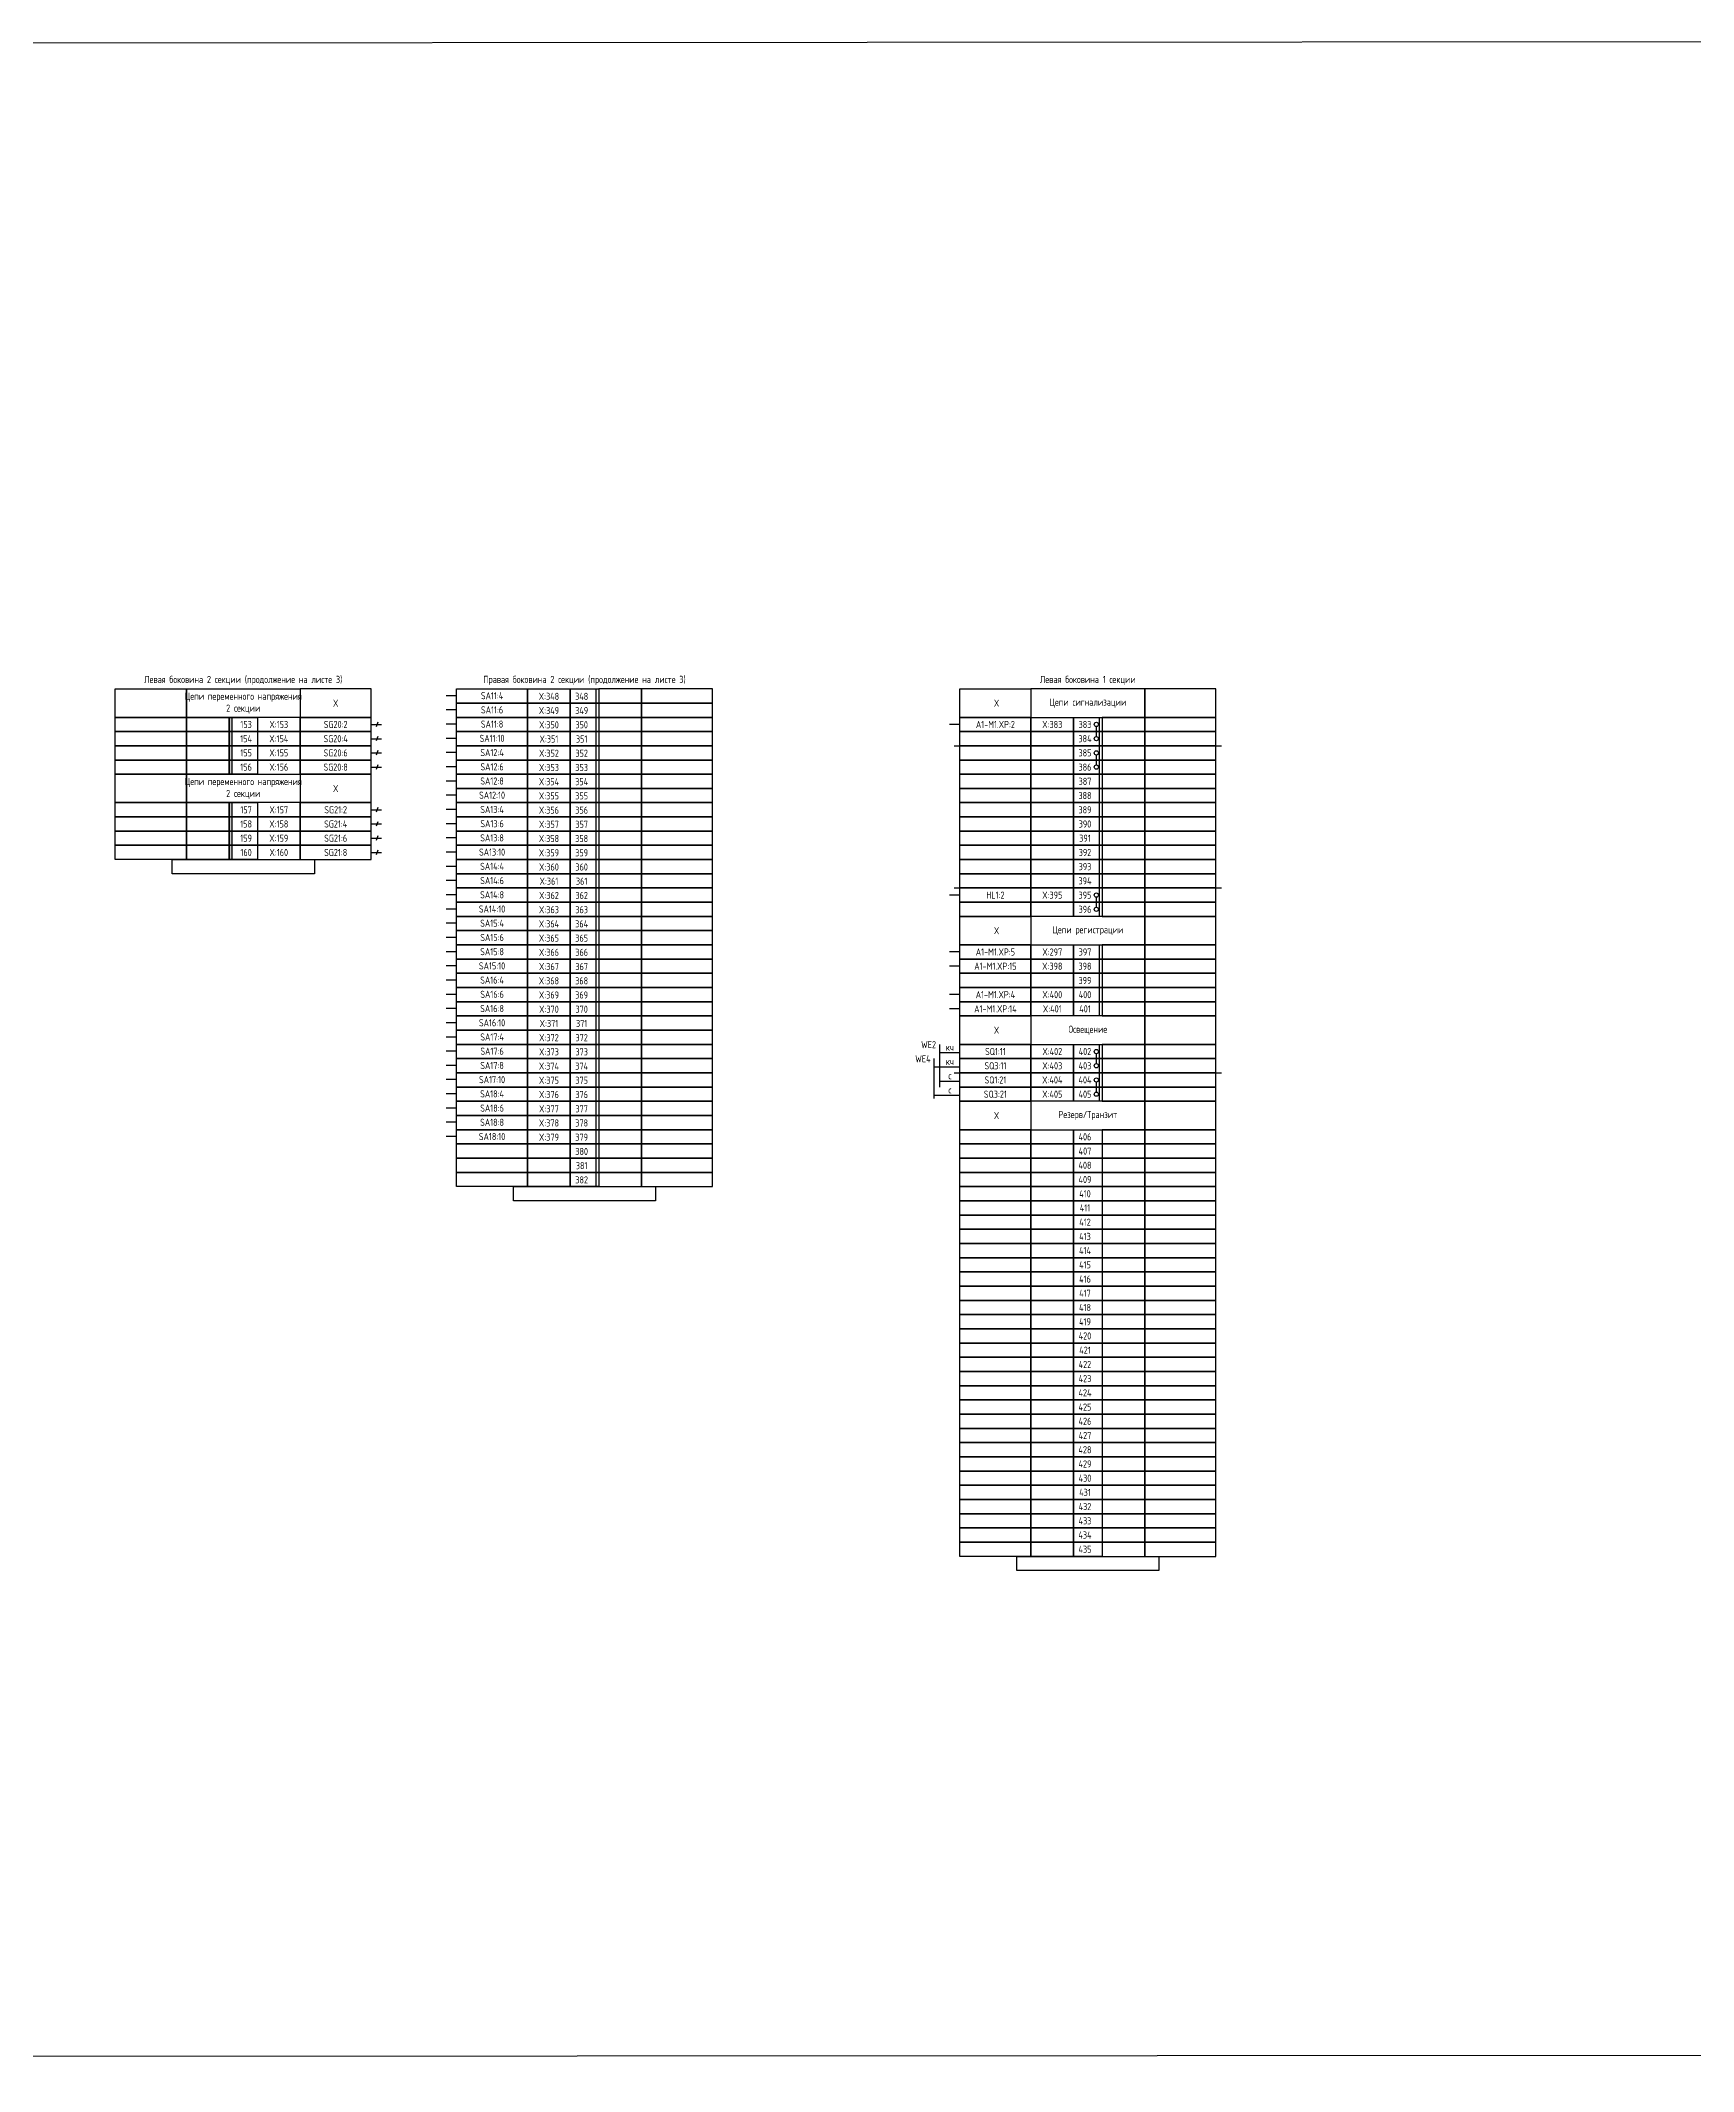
# Model space of a CAD drawing. Header units: millimetres. Extents: x -1315 to 7958, y -96 to 618.
# Drawn here: x 6796 to 7377, y -96 to 618 of the extents above; entities that cross this region are included whole.
import ezdxf

# ---------------------------------------------------------------- set-up
doc = ezdxf.new("R2010")
doc.units = ezdxf.units.MM
doc.styles.add('Gost_type_A', font='GOST_A.TTF')

msp = doc.modelspace()

# ---------------------------------------------------------------- hatches: boundary and pattern name
h = msp.add_hatch(color=256)
h.dxf.hatch_style = 1
h.paths.add_polyline_path([(6863, 380.07), (6862, 380.07), (6862, 360.07), (6863, 360.07)])
h = msp.add_hatch(color=256)
h.dxf.hatch_style = 1
h.paths.add_polyline_path([(6863, 350.07), (6862, 350.07), (6862, 330.07), (6863, 330.07)])

# ---------------------------------------------------------------- linework, layer by layer
for p, q in [((6942, 387.68), (6938.38, 387.68)), ((6991, 390.07), (6991, 330.07)), ((6942, 382.68), (6938.38, 382.68)), ((6991, 385.07), (6991, 325.07)), ((6991, 380.07), (6991, 320.07)), ((7168, 380.07), (7168, 320.07)), ((6912, 377.57), (6915.62, 377.57)), ((6912, 372.57), (6915.62, 372.57)), ((6914.33, 378.38), (6913.75, 376.76)), ((6914.33, 373.38), (6913.75, 371.76)), ((6942, 377.68), (6938.38, 377.68)), ((6942, 372.68), (6938.38, 372.68)), ((7119, 377.57), (7115.38, 377.57)), ((7167, 373.32), (7167, 376.82)), ((6912, 367.57), (6915.62, 367.57)), ((6914.33, 368.38), (6913.75, 366.76)), ((6942, 367.68), (6938.38, 367.68)), ((7117, 370.07), (7211, 370.07)), ((7167, 363.32), (7167, 366.82)), ((6912, 362.57), (6915.62, 362.57)), ((6914.33, 363.38), (6913.75, 361.76)), ((6942, 362.68), (6938.38, 362.68)), ((6942, 357.68), (6938.38, 357.68)), ((6942, 352.68), (6938.38, 352.68)), ((6912, 347.57), (6915.62, 347.57)), ((6914.33, 348.38), (6913.75, 346.76)), ((6914.33, 343.38), (6913.75, 341.76)), ((6942, 347.68), (6938.38, 347.68)), ((6912, 342.57), (6915.62, 342.57)), ((6912, 337.57), (6915.62, 337.57)), ((6914.33, 338.38), (6913.75, 336.76)), ((6942, 342.68), (6938.38, 342.68)), ((6942, 337.68), (6938.38, 337.68)), ((6912, 332.57), (6915.62, 332.57)), ((6914.33, 333.38), (6913.75, 331.76)), ((6942, 332.68), (6938.38, 332.68)), ((6942, 327.68), (6938.38, 327.68)), ((6942, 322.68), (6938.38, 322.68)), ((6942, 317.68), (6938.38, 317.68)), ((6991, 320.07), (6991, 215.07)), ((7119, 317.57), (7115.38, 317.57)), ((7117, 320.07), (7211, 320.07)), ((7167, 313.32), (7167, 316.82)), ((7168, 320.07), (7168, 310.07)), ((6942, 312.68), (6938.38, 312.68)), ((6942, 307.68), (6938.38, 307.68)), ((6942, 302.68), (6938.38, 302.68)), ((7168, 300.07), (7168, 275.07)), ((6942, 297.68), (6938.38, 297.68)), ((7119, 297.57), (7115.38, 297.57)), ((6942, 292.68), (6938.38, 292.68)), ((6942, 287.68), (6938.38, 287.68)), ((7119, 292.57), (7115.38, 292.57)), ((6942, 282.68), (6938.38, 282.68)), ((7119, 282.57), (7115.38, 282.57)), ((6942, 277.68), (6938.38, 277.68)), ((6942, 272.68), (6938.38, 272.68)), ((7119, 277.57), (7115.38, 277.57)), ((6942, 267.68), (6938.38, 267.68)), ((7112, 250.07), (7112, 265.07)), ((7168, 265.07), (7168, 245.07)), ((6942, 262.68), (6938.38, 262.68)), ((6942, 257.68), (6938.38, 257.68)), ((7110, 246.07), (7110, 260.07)), ((7119, 257.07), (7110, 257.07)), ((7119, 262.07), (7112, 262.07)), ((7167, 258.32), (7167, 261.82)), ((6942, 252.68), (6938.38, 252.68)), ((7119, 252.07), (7112, 252.07)), ((7117, 255.07), (7211, 255.07)), ((7167, 248.32), (7167, 251.82)), ((6942, 247.68), (6938.38, 247.68)), ((7119, 247.07), (7110, 247.07)), ((6942, 242.68), (6938.38, 242.68)), ((6942, 237.68), (6938.38, 237.68)), ((6942, 232.68), (6938.38, 232.68))]:
    msp.add_line(p, q)
for points in [[(-1315, 612), (7958.16, 618), (7958.16, -90), (-1315, -96)], [(6822, 390.07), (6847, 390.07), (6847, 380.07), (6822, 380.07)], [(6847, 390.07), (6887, 390.07), (6887, 380.07), (6847, 380.07)], [(6912, 390.07), (6887, 390.07), (6887, 380.07), (6912, 380.07)], [(6942, 390.07), (6967, 390.07), (6967, 385.07), (6942, 385.07)], [(6967, 390.07), (6982, 390.07), (6982, 385.07), (6967, 385.07)], [(6982, 390.07), (6992, 390.07), (6992, 385.07), (6982, 385.07)], [(7007, 390.07), (6992, 390.07), (6992, 385.07), (7007, 385.07)], [(7032, 390.07), (7007, 390.07), (7007, 385.07), (7032, 385.07)], [(7119, 390.07), (7144, 390.07), (7144, 380.07), (7119, 380.07)], [(7184, 390.07), (7144, 390.07), (7144, 380.07), (7184, 380.07)], [(7209, 390.07), (7184, 390.07), (7184, 380.07), (7209, 380.07)], [(6822, 380.07), (6847, 380.07), (6847, 375.07), (6822, 375.07)], [(6847, 380.07), (6862, 380.07), (6862, 375.07), (6847, 375.07)], [(6862, 380.07), (6872, 380.07), (6872, 375.07), (6862, 375.07)], [(6887, 380.07), (6872, 380.07), (6872, 375.07), (6887, 375.07)], [(6912, 380.07), (6887, 380.07), (6887, 375.07), (6912, 375.07)], [(6942, 385.07), (6967, 385.07), (6967, 380.07), (6942, 380.07)], [(6942, 380.07), (6967, 380.07), (6967, 375.07), (6942, 375.07)], [(6967, 385.07), (6982, 385.07), (6982, 380.07), (6967, 380.07)], [(6967, 380.07), (6982, 380.07), (6982, 375.07), (6967, 375.07)], [(6982, 385.07), (6992, 385.07), (6992, 380.07), (6982, 380.07)], [(6982, 380.07), (6992, 380.07), (6992, 375.07), (6982, 375.07)], [(7007, 385.07), (6992, 385.07), (6992, 380.07), (7007, 380.07)], [(7007, 380.07), (6992, 380.07), (6992, 375.07), (7007, 375.07)], [(7032, 385.07), (7007, 385.07), (7007, 380.07), (7032, 380.07)], [(7032, 380.07), (7007, 380.07), (7007, 375.07), (7032, 375.07)], [(7119, 380.07), (7144, 380.07), (7144, 375.07), (7119, 375.07)], [(7144, 380.07), (7159, 380.07), (7159, 375.07), (7144, 375.07)], [(7159, 380.07), (7169, 380.07), (7169, 375.07), (7159, 375.07)], [(7184, 380.07), (7169, 380.07), (7169, 375.07), (7184, 375.07)], [(7209, 380.07), (7184, 380.07), (7184, 375.07), (7209, 375.07)], [(6822, 375.07), (6847, 375.07), (6847, 370.07), (6822, 370.07)], [(6847, 375.07), (6862, 375.07), (6862, 370.07), (6847, 370.07)], [(6862, 375.07), (6872, 375.07), (6872, 370.07), (6862, 370.07)], [(6887, 375.07), (6872, 375.07), (6872, 370.07), (6887, 370.07)], [(6912, 375.07), (6887, 375.07), (6887, 370.07), (6912, 370.07)], [(6942, 375.07), (6967, 375.07), (6967, 370.07), (6942, 370.07)], [(6967, 375.07), (6982, 375.07), (6982, 370.07), (6967, 370.07)], [(6982, 375.07), (6992, 375.07), (6992, 370.07), (6982, 370.07)], [(7007, 375.07), (6992, 375.07), (6992, 370.07), (7007, 370.07)], [(7032, 375.07), (7007, 375.07), (7007, 370.07), (7032, 370.07)], [(7119, 375.07), (7144, 375.07), (7144, 370.07), (7119, 370.07)], [(7144, 375.07), (7159, 375.07), (7159, 370.07), (7144, 370.07)], [(7159, 375.07), (7169, 375.07), (7169, 370.07), (7159, 370.07)], [(7184, 375.07), (7169, 375.07), (7169, 370.07), (7184, 370.07)], [(7209, 375.07), (7184, 375.07), (7184, 370.07), (7209, 370.07)], [(6822, 370.07), (6847, 370.07), (6847, 365.07), (6822, 365.07)], [(6822, 365.07), (6847, 365.07), (6847, 360.07), (6822, 360.07)], [(6847, 370.07), (6862, 370.07), (6862, 365.07), (6847, 365.07)], [(6847, 365.07), (6862, 365.07), (6862, 360.07), (6847, 360.07)], [(6862, 370.07), (6872, 370.07), (6872, 365.07), (6862, 365.07)], [(6862, 365.07), (6872, 365.07), (6872, 360.07), (6862, 360.07)], [(6887, 370.07), (6872, 370.07), (6872, 365.07), (6887, 365.07)], [(6887, 365.07), (6872, 365.07), (6872, 360.07), (6887, 360.07)], [(6912, 370.07), (6887, 370.07), (6887, 365.07), (6912, 365.07)], [(6912, 365.07), (6887, 365.07), (6887, 360.07), (6912, 360.07)], [(6942, 370.07), (6967, 370.07), (6967, 365.07), (6942, 365.07)], [(6942, 365.07), (6967, 365.07), (6967, 360.07), (6942, 360.07)], [(6967, 370.07), (6982, 370.07), (6982, 365.07), (6967, 365.07)], [(6967, 365.07), (6982, 365.07), (6982, 360.07), (6967, 360.07)], [(6982, 370.07), (6992, 370.07), (6992, 365.07), (6982, 365.07)], [(6982, 365.07), (6992, 365.07), (6992, 360.07), (6982, 360.07)], [(7007, 370.07), (6992, 370.07), (6992, 365.07), (7007, 365.07)], [(7007, 365.07), (6992, 365.07), (6992, 360.07), (7007, 360.07)], [(7032, 370.07), (7007, 370.07), (7007, 365.07), (7032, 365.07)], [(7032, 365.07), (7007, 365.07), (7007, 360.07), (7032, 360.07)], [(7119, 370.07), (7144, 370.07), (7144, 365.07), (7119, 365.07)], [(7119, 365.07), (7144, 365.07), (7144, 360.07), (7119, 360.07)], [(7144, 370.07), (7159, 370.07), (7159, 365.07), (7144, 365.07)], [(7144, 365.07), (7159, 365.07), (7159, 360.07), (7144, 360.07)], [(7159, 370.07), (7169, 370.07), (7169, 365.07), (7159, 365.07)], [(7159, 365.07), (7169, 365.07), (7169, 360.07), (7159, 360.07)], [(7184, 370.07), (7169, 370.07), (7169, 365.07), (7184, 365.07)], [(7184, 365.07), (7169, 365.07), (7169, 360.07), (7184, 360.07)], [(7209, 370.07), (7184, 370.07), (7184, 365.07), (7209, 365.07)], [(7209, 365.07), (7184, 365.07), (7184, 360.07), (7209, 360.07)], [(6822, 360.07), (6847, 360.07), (6847, 350.07), (6822, 350.07)], [(6847, 360.07), (6887, 360.07), (6887, 350.07), (6847, 350.07)], [(6912, 360.07), (6887, 360.07), (6887, 350.07), (6912, 350.07)], [(6942, 360.07), (6967, 360.07), (6967, 355.07), (6942, 355.07)], [(6967, 360.07), (6982, 360.07), (6982, 355.07), (6967, 355.07)], [(6982, 360.07), (6992, 360.07), (6992, 355.07), (6982, 355.07)], [(7007, 360.07), (6992, 360.07), (6992, 355.07), (7007, 355.07)], [(7032, 360.07), (7007, 360.07), (7007, 355.07), (7032, 355.07)], [(7119, 360.07), (7144, 360.07), (7144, 355.07), (7119, 355.07)], [(7144, 360.07), (7159, 360.07), (7159, 355.07), (7144, 355.07)], [(7159, 360.07), (7169, 360.07), (7169, 355.07), (7159, 355.07)], [(7184, 360.07), (7169, 360.07), (7169, 355.07), (7184, 355.07)], [(7209, 360.07), (7184, 360.07), (7184, 355.07), (7209, 355.07)], [(6822, 350.07), (6847, 350.07), (6847, 345.07), (6822, 345.07)], [(6847, 350.07), (6862, 350.07), (6862, 345.07), (6847, 345.07)], [(6862, 350.07), (6872, 350.07), (6872, 345.07), (6862, 345.07)], [(6887, 350.07), (6872, 350.07), (6872, 345.07), (6887, 345.07)], [(6912, 350.07), (6887, 350.07), (6887, 345.07), (6912, 345.07)], [(6942, 355.07), (6967, 355.07), (6967, 350.07), (6942, 350.07)], [(6942, 350.07), (6967, 350.07), (6967, 345.07), (6942, 345.07)], [(6967, 355.07), (6982, 355.07), (6982, 350.07), (6967, 350.07)], [(6967, 350.07), (6982, 350.07), (6982, 345.07), (6967, 345.07)], [(6982, 355.07), (6992, 355.07), (6992, 350.07), (6982, 350.07)], [(6982, 350.07), (6992, 350.07), (6992, 345.07), (6982, 345.07)], [(7007, 355.07), (6992, 355.07), (6992, 350.07), (7007, 350.07)], [(7007, 350.07), (6992, 350.07), (6992, 345.07), (7007, 345.07)], [(7032, 355.07), (7007, 355.07), (7007, 350.07), (7032, 350.07)], [(7032, 350.07), (7007, 350.07), (7007, 345.07), (7032, 345.07)], [(7119, 355.07), (7144, 355.07), (7144, 350.07), (7119, 350.07)], [(7119, 350.07), (7144, 350.07), (7144, 345.07), (7119, 345.07)], [(7144, 355.07), (7159, 355.07), (7159, 350.07), (7144, 350.07)], [(7144, 350.07), (7159, 350.07), (7159, 345.07), (7144, 345.07)], [(7159, 355.07), (7169, 355.07), (7169, 350.07), (7159, 350.07)], [(7159, 350.07), (7169, 350.07), (7169, 345.07), (7159, 345.07)], [(7184, 355.07), (7169, 355.07), (7169, 350.07), (7184, 350.07)], [(7184, 350.07), (7169, 350.07), (7169, 345.07), (7184, 345.07)], [(7209, 355.07), (7184, 355.07), (7184, 350.07), (7209, 350.07)], [(7209, 350.07), (7184, 350.07), (7184, 345.07), (7209, 345.07)], [(6822, 345.07), (6847, 345.07), (6847, 340.07), (6822, 340.07)], [(6847, 345.07), (6862, 345.07), (6862, 340.07), (6847, 340.07)], [(6862, 345.07), (6872, 345.07), (6872, 340.07), (6862, 340.07)], [(6887, 345.07), (6872, 345.07), (6872, 340.07), (6887, 340.07)], [(6912, 345.07), (6887, 345.07), (6887, 340.07), (6912, 340.07)], [(6942, 345.07), (6967, 345.07), (6967, 340.07), (6942, 340.07)], [(6967, 345.07), (6982, 345.07), (6982, 340.07), (6967, 340.07)], [(6982, 345.07), (6992, 345.07), (6992, 340.07), (6982, 340.07)], [(7007, 345.07), (6992, 345.07), (6992, 340.07), (7007, 340.07)], [(7032, 345.07), (7007, 345.07), (7007, 340.07), (7032, 340.07)], [(7119, 345.07), (7144, 345.07), (7144, 340.07), (7119, 340.07)], [(7144, 345.07), (7159, 345.07), (7159, 340.07), (7144, 340.07)], [(7159, 345.07), (7169, 345.07), (7169, 340.07), (7159, 340.07)], [(7184, 345.07), (7169, 345.07), (7169, 340.07), (7184, 340.07)], [(7209, 345.07), (7184, 345.07), (7184, 340.07), (7209, 340.07)], [(6822, 340.07), (6847, 340.07), (6847, 335.07), (6822, 335.07)], [(6847, 340.07), (6862, 340.07), (6862, 335.07), (6847, 335.07)], [(6862, 340.07), (6872, 340.07), (6872, 335.07), (6862, 335.07)], [(6887, 340.07), (6872, 340.07), (6872, 335.07), (6887, 335.07)], [(6912, 340.07), (6887, 340.07), (6887, 335.07), (6912, 335.07)], [(6942, 340.07), (6967, 340.07), (6967, 335.07), (6942, 335.07)], [(6967, 340.07), (6982, 340.07), (6982, 335.07), (6967, 335.07)], [(6982, 340.07), (6992, 340.07), (6992, 335.07), (6982, 335.07)], [(7007, 340.07), (6992, 340.07), (6992, 335.07), (7007, 335.07)], [(7032, 340.07), (7007, 340.07), (7007, 335.07), (7032, 335.07)], [(7119, 340.07), (7144, 340.07), (7144, 335.07), (7119, 335.07)], [(7144, 340.07), (7159, 340.07), (7159, 335.07), (7144, 335.07)], [(7159, 340.07), (7169, 340.07), (7169, 335.07), (7159, 335.07)], [(7184, 340.07), (7169, 340.07), (7169, 335.07), (7184, 335.07)], [(7209, 340.07), (7184, 340.07), (7184, 335.07), (7209, 335.07)], [(6822, 335.07), (6847, 335.07), (6847, 330.07), (6822, 330.07)], [(6842, 330.07), (6892, 330.07), (6892, 325.07), (6842, 325.07)], [(6847, 335.07), (6862, 335.07), (6862, 330.07), (6847, 330.07)], [(6862, 335.07), (6872, 335.07), (6872, 330.07), (6862, 330.07)], [(6887, 335.07), (6872, 335.07), (6872, 330.07), (6887, 330.07)], [(6912, 335.07), (6887, 335.07), (6887, 330.07), (6912, 330.07)], [(6942, 335.07), (6967, 335.07), (6967, 330.07), (6942, 330.07)], [(6942, 330.07), (6967, 330.07), (6967, 325.07), (6942, 325.07)], [(6967, 335.07), (6982, 335.07), (6982, 330.07), (6967, 330.07)], [(6967, 330.07), (6982, 330.07), (6982, 325.07), (6967, 325.07)], [(6982, 335.07), (6992, 335.07), (6992, 330.07), (6982, 330.07)], [(6982, 330.07), (6992, 330.07), (6992, 325.07), (6982, 325.07)], [(7007, 335.07), (6992, 335.07), (6992, 330.07), (7007, 330.07)], [(7007, 330.07), (6992, 330.07), (6992, 325.07), (7007, 325.07)], [(7032, 335.07), (7007, 335.07), (7007, 330.07), (7032, 330.07)], [(7032, 330.07), (7007, 330.07), (7007, 325.07), (7032, 325.07)], [(7119, 335.07), (7144, 335.07), (7144, 330.07), (7119, 330.07)], [(7119, 330.07), (7144, 330.07), (7144, 325.07), (7119, 325.07)], [(7144, 335.07), (7159, 335.07), (7159, 330.07), (7144, 330.07)], [(7144, 330.07), (7159, 330.07), (7159, 325.07), (7144, 325.07)], [(7159, 335.07), (7169, 335.07), (7169, 330.07), (7159, 330.07)], [(7159, 330.07), (7169, 330.07), (7169, 325.07), (7159, 325.07)], [(7184, 335.07), (7169, 335.07), (7169, 330.07), (7184, 330.07)], [(7184, 330.07), (7169, 330.07), (7169, 325.07), (7184, 325.07)], [(7209, 335.07), (7184, 335.07), (7184, 330.07), (7209, 330.07)], [(7209, 330.07), (7184, 330.07), (7184, 325.07), (7209, 325.07)], [(6942, 325.07), (6967, 325.07), (6967, 320.07), (6942, 320.07)], [(6967, 325.07), (6982, 325.07), (6982, 320.07), (6967, 320.07)], [(6982, 325.07), (6992, 325.07), (6992, 320.07), (6982, 320.07)], [(7007, 325.07), (6992, 325.07), (6992, 320.07), (7007, 320.07)], [(7032, 325.07), (7007, 325.07), (7007, 320.07), (7032, 320.07)], [(7119, 325.07), (7144, 325.07), (7144, 320.07), (7119, 320.07)], [(7144, 325.07), (7159, 325.07), (7159, 320.07), (7144, 320.07)], [(7159, 325.07), (7169, 325.07), (7169, 320.07), (7159, 320.07)], [(7184, 325.07), (7169, 325.07), (7169, 320.07), (7184, 320.07)], [(7209, 325.07), (7184, 325.07), (7184, 320.07), (7209, 320.07)], [(6942, 320.07), (6967, 320.07), (6967, 315.07), (6942, 315.07)], [(6942, 315.07), (6967, 315.07), (6967, 310.07), (6942, 310.07)], [(6967, 320.07), (6982, 320.07), (6982, 315.07), (6967, 315.07)], [(6967, 315.07), (6982, 315.07), (6982, 310.07), (6967, 310.07)], [(6982, 320.07), (6992, 320.07), (6992, 315.07), (6982, 315.07)], [(6982, 315.07), (6992, 315.07), (6992, 310.07), (6982, 310.07)], [(7007, 320.07), (6992, 320.07), (6992, 315.07), (7007, 315.07)], [(7007, 315.07), (6992, 315.07), (6992, 310.07), (7007, 310.07)], [(7032, 320.07), (7007, 320.07), (7007, 315.07), (7032, 315.07)], [(7032, 315.07), (7007, 315.07), (7007, 310.07), (7032, 310.07)], [(7119, 320.07), (7144, 320.07), (7144, 315.07), (7119, 315.07)], [(7119, 315.07), (7144, 315.07), (7144, 310.07), (7119, 310.07)], [(7144, 320.07), (7159, 320.07), (7159, 315.07), (7144, 315.07)], [(7144, 315.07), (7159, 315.07), (7159, 310.07), (7144, 310.07)], [(7159, 320.07), (7169, 320.07), (7169, 315.07), (7159, 315.07)], [(7159, 315.07), (7169, 315.07), (7169, 310.07), (7159, 310.07)], [(7184, 320.07), (7169, 320.07), (7169, 315.07), (7184, 315.07)], [(7184, 315.07), (7169, 315.07), (7169, 310.07), (7184, 310.07)], [(7209, 320.07), (7184, 320.07), (7184, 315.07), (7209, 315.07)], [(7209, 315.07), (7184, 315.07), (7184, 310.07), (7209, 310.07)], [(6942, 310.07), (6967, 310.07), (6967, 305.07), (6942, 305.07)], [(6967, 310.07), (6982, 310.07), (6982, 305.07), (6967, 305.07)], [(6982, 310.07), (6992, 310.07), (6992, 305.07), (6982, 305.07)], [(7007, 310.07), (6992, 310.07), (6992, 305.07), (7007, 305.07)], [(7032, 310.07), (7007, 310.07), (7007, 305.07), (7032, 305.07)], [(7119, 310.07), (7144, 310.07), (7144, 300.07), (7119, 300.07)], [(7184, 310.07), (7144, 310.07), (7144, 300.07), (7184, 300.07)], [(7209, 310.07), (7184, 310.07), (7184, 300.07), (7209, 300.07)], [(6942, 305.07), (6967, 305.07), (6967, 300.07), (6942, 300.07)], [(6942, 300.07), (6967, 300.07), (6967, 295.07), (6942, 295.07)], [(6967, 305.07), (6982, 305.07), (6982, 300.07), (6967, 300.07)], [(6967, 300.07), (6982, 300.07), (6982, 295.07), (6967, 295.07)], [(6982, 305.07), (6992, 305.07), (6992, 300.07), (6982, 300.07)], [(6982, 300.07), (6992, 300.07), (6992, 295.07), (6982, 295.07)], [(7007, 305.07), (6992, 305.07), (6992, 300.07), (7007, 300.07)], [(7007, 300.07), (6992, 300.07), (6992, 295.07), (7007, 295.07)], [(7032, 305.07), (7007, 305.07), (7007, 300.07), (7032, 300.07)], [(7032, 300.07), (7007, 300.07), (7007, 295.07), (7032, 295.07)], [(7119, 300.07), (7144, 300.07), (7144, 295.07), (7119, 295.07)], [(7144, 300.07), (7159, 300.07), (7159, 295.07), (7144, 295.07)], [(7159, 300.07), (7169, 300.07), (7169, 295.07), (7159, 295.07)], [(7184, 300.07), (7169, 300.07), (7169, 295.07), (7184, 295.07)], [(7209, 300.07), (7184, 300.07), (7184, 295.07), (7209, 295.07)], [(6942, 295.07), (6967, 295.07), (6967, 290.07), (6942, 290.07)], [(6967, 295.07), (6982, 295.07), (6982, 290.07), (6967, 290.07)], [(6982, 295.07), (6992, 295.07), (6992, 290.07), (6982, 290.07)], [(7007, 295.07), (6992, 295.07), (6992, 290.07), (7007, 290.07)], [(7032, 295.07), (7007, 295.07), (7007, 290.07), (7032, 290.07)], [(7119, 295.07), (7144, 295.07), (7144, 290.07), (7119, 290.07)], [(7144, 295.07), (7159, 295.07), (7159, 290.07), (7144, 290.07)], [(7159, 295.07), (7169, 295.07), (7169, 290.07), (7159, 290.07)], [(7184, 295.07), (7169, 295.07), (7169, 290.07), (7184, 290.07)], [(7209, 295.07), (7184, 295.07), (7184, 290.07), (7209, 290.07)], [(6942, 290.07), (6967, 290.07), (6967, 285.07), (6942, 285.07)], [(6967, 290.07), (6982, 290.07), (6982, 285.07), (6967, 285.07)], [(6982, 290.07), (6992, 290.07), (6992, 285.07), (6982, 285.07)], [(7007, 290.07), (6992, 290.07), (6992, 285.07), (7007, 285.07)], [(7032, 290.07), (7007, 290.07), (7007, 285.07), (7032, 285.07)], [(7119, 290.07), (7144, 290.07), (7144, 285.07), (7119, 285.07)], [(7144, 290.07), (7159, 290.07), (7159, 285.07), (7144, 285.07)], [(7159, 290.07), (7169, 290.07), (7169, 285.07), (7159, 285.07)], [(7184, 290.07), (7169, 290.07), (7169, 285.07), (7184, 285.07)], [(7209, 290.07), (7184, 290.07), (7184, 285.07), (7209, 285.07)], [(6942, 285.07), (6967, 285.07), (6967, 280.07), (6942, 280.07)], [(6942, 280.07), (6967, 280.07), (6967, 275.07), (6942, 275.07)], [(6967, 285.07), (6982, 285.07), (6982, 280.07), (6967, 280.07)], [(6967, 280.07), (6982, 280.07), (6982, 275.07), (6967, 275.07)], [(6982, 285.07), (6992, 285.07), (6992, 280.07), (6982, 280.07)], [(6982, 280.07), (6992, 280.07), (6992, 275.07), (6982, 275.07)], [(7007, 285.07), (6992, 285.07), (6992, 280.07), (7007, 280.07)], [(7007, 280.07), (6992, 280.07), (6992, 275.07), (7007, 275.07)], [(7032, 285.07), (7007, 285.07), (7007, 280.07), (7032, 280.07)], [(7032, 280.07), (7007, 280.07), (7007, 275.07), (7032, 275.07)], [(7119, 285.07), (7144, 285.07), (7144, 280.07), (7119, 280.07)], [(7119, 280.07), (7144, 280.07), (7144, 275.07), (7119, 275.07)], [(7144, 285.07), (7159, 285.07), (7159, 280.07), (7144, 280.07)], [(7144, 280.07), (7159, 280.07), (7159, 275.07), (7144, 275.07)], [(7159, 285.07), (7169, 285.07), (7169, 280.07), (7159, 280.07)], [(7159, 280.07), (7169, 280.07), (7169, 275.07), (7159, 275.07)], [(7184, 285.07), (7169, 285.07), (7169, 280.07), (7184, 280.07)], [(7184, 280.07), (7169, 280.07), (7169, 275.07), (7184, 275.07)], [(7209, 285.07), (7184, 285.07), (7184, 280.07), (7209, 280.07)], [(7209, 280.07), (7184, 280.07), (7184, 275.07), (7209, 275.07)], [(6942, 275.07), (6967, 275.07), (6967, 270.07), (6942, 270.07)], [(6967, 275.07), (6982, 275.07), (6982, 270.07), (6967, 270.07)], [(6982, 275.07), (6992, 275.07), (6992, 270.07), (6982, 270.07)], [(7007, 275.07), (6992, 275.07), (6992, 270.07), (7007, 270.07)], [(7032, 275.07), (7007, 275.07), (7007, 270.07), (7032, 270.07)], [(7119, 275.07), (7144, 275.07), (7144, 265.07), (7119, 265.07)], [(7184, 275.07), (7144, 275.07), (7144, 265.07), (7184, 265.07)], [(7209, 275.07), (7184, 275.07), (7184, 265.07), (7209, 265.07)], [(6942, 270.07), (6967, 270.07), (6967, 265.07), (6942, 265.07)], [(6942, 265.07), (6967, 265.07), (6967, 260.07), (6942, 260.07)], [(6967, 270.07), (6982, 270.07), (6982, 265.07), (6967, 265.07)], [(6967, 265.07), (6982, 265.07), (6982, 260.07), (6967, 260.07)], [(6982, 270.07), (6992, 270.07), (6992, 265.07), (6982, 265.07)], [(6982, 265.07), (6992, 265.07), (6992, 260.07), (6982, 260.07)], [(7007, 270.07), (6992, 270.07), (6992, 265.07), (7007, 265.07)], [(7007, 265.07), (6992, 265.07), (6992, 260.07), (7007, 260.07)], [(7032, 270.07), (7007, 270.07), (7007, 265.07), (7032, 265.07)], [(7032, 265.07), (7007, 265.07), (7007, 260.07), (7032, 260.07)], [(7119, 265.07), (7144, 265.07), (7144, 260.07), (7119, 260.07)], [(7144, 265.07), (7159, 265.07), (7159, 260.07), (7144, 260.07)], [(7159, 265.07), (7169, 265.07), (7169, 260.07), (7159, 260.07)], [(7184, 265.07), (7169, 265.07), (7169, 260.07), (7184, 260.07)], [(7209, 265.07), (7184, 265.07), (7184, 260.07), (7209, 260.07)], [(6942, 260.07), (6967, 260.07), (6967, 255.07), (6942, 255.07)], [(6967, 260.07), (6982, 260.07), (6982, 255.07), (6967, 255.07)], [(6982, 260.07), (6992, 260.07), (6992, 255.07), (6982, 255.07)], [(7007, 260.07), (6992, 260.07), (6992, 255.07), (7007, 255.07)], [(7032, 260.07), (7007, 260.07), (7007, 255.07), (7032, 255.07)], [(7119, 260.07), (7144, 260.07), (7144, 255.07), (7119, 255.07)], [(7144, 260.07), (7159, 260.07), (7159, 255.07), (7144, 255.07)], [(7159, 260.07), (7169, 260.07), (7169, 255.07), (7159, 255.07)], [(7184, 260.07), (7169, 260.07), (7169, 255.07), (7184, 255.07)], [(7209, 260.07), (7184, 260.07), (7184, 255.07), (7209, 255.07)], [(6942, 255.07), (6967, 255.07), (6967, 250.07), (6942, 250.07)], [(6942, 250.07), (6967, 250.07), (6967, 245.07), (6942, 245.07)], [(6967, 255.07), (6982, 255.07), (6982, 250.07), (6967, 250.07)], [(6967, 250.07), (6982, 250.07), (6982, 245.07), (6967, 245.07)], [(6982, 255.07), (6992, 255.07), (6992, 250.07), (6982, 250.07)], [(6982, 250.07), (6992, 250.07), (6992, 245.07), (6982, 245.07)], [(7007, 255.07), (6992, 255.07), (6992, 250.07), (7007, 250.07)], [(7007, 250.07), (6992, 250.07), (6992, 245.07), (7007, 245.07)], [(7032, 255.07), (7007, 255.07), (7007, 250.07), (7032, 250.07)], [(7032, 250.07), (7007, 250.07), (7007, 245.07), (7032, 245.07)], [(7119, 255.07), (7144, 255.07), (7144, 250.07), (7119, 250.07)], [(7119, 250.07), (7144, 250.07), (7144, 245.07), (7119, 245.07)], [(7144, 255.07), (7159, 255.07), (7159, 250.07), (7144, 250.07)], [(7144, 250.07), (7159, 250.07), (7159, 245.07), (7144, 245.07)], [(7159, 255.07), (7169, 255.07), (7169, 250.07), (7159, 250.07)], [(7159, 250.07), (7169, 250.07), (7169, 245.07), (7159, 245.07)], [(7184, 255.07), (7169, 255.07), (7169, 250.07), (7184, 250.07)], [(7184, 250.07), (7169, 250.07), (7169, 245.07), (7184, 245.07)], [(7209, 255.07), (7184, 255.07), (7184, 250.07), (7209, 250.07)], [(7209, 250.07), (7184, 250.07), (7184, 245.07), (7209, 245.07)], [(6942, 245.07), (6967, 245.07), (6967, 240.07), (6942, 240.07)], [(6967, 245.07), (6982, 245.07), (6982, 240.07), (6967, 240.07)], [(6982, 245.07), (6992, 245.07), (6992, 240.07), (6982, 240.07)], [(7007, 245.07), (6992, 245.07), (6992, 240.07), (7007, 240.07)], [(7032, 245.07), (7007, 245.07), (7007, 240.07), (7032, 240.07)], [(7119, 245.07), (7144, 245.07), (7144, 235.07), (7119, 235.07)], [(7184, 245.07), (7144, 245.07), (7144, 235.07), (7184, 235.07)], [(7209, 245.07), (7184, 245.07), (7184, 235.07), (7209, 235.07)], [(6942, 240.07), (6967, 240.07), (6967, 235.07), (6942, 235.07)], [(6967, 240.07), (6982, 240.07), (6982, 235.07), (6967, 235.07)], [(6982, 240.07), (6992, 240.07), (6992, 235.07), (6982, 235.07)], [(7007, 240.07), (6992, 240.07), (6992, 235.07), (7007, 235.07)], [(7032, 240.07), (7007, 240.07), (7007, 235.07), (7032, 235.07)], [(6942, 235.07), (6967, 235.07), (6967, 230.07), (6942, 230.07)], [(6942, 230.07), (6967, 230.07), (6967, 225.07), (6942, 225.07)], [(6967, 235.07), (6982, 235.07), (6982, 230.07), (6967, 230.07)], [(6967, 230.07), (6982, 230.07), (6982, 225.07), (6967, 225.07)], [(6982, 235.07), (6992, 235.07), (6992, 230.07), (6982, 230.07)], [(6982, 230.07), (6992, 230.07), (6992, 225.07), (6982, 225.07)], [(7007, 235.07), (6992, 235.07), (6992, 230.07), (7007, 230.07)], [(7007, 230.07), (6992, 230.07), (6992, 225.07), (7007, 225.07)], [(7032, 235.07), (7007, 235.07), (7007, 230.07), (7032, 230.07)], [(7032, 230.07), (7007, 230.07), (7007, 225.07), (7032, 225.07)], [(7119, 235.07), (7144, 235.07), (7144, 230.07), (7119, 230.07)], [(7119, 230.07), (7144, 230.07), (7144, 225.07), (7119, 225.07)], [(7144, 235.07), (7159, 235.07), (7159, 230.07), (7144, 230.07)], [(7144, 230.07), (7159, 230.07), (7159, 225.07), (7144, 225.07)], [(7159, 235.07), (7169, 235.07), (7169, 230.07), (7159, 230.07)], [(7159, 230.07), (7169, 230.07), (7169, 225.07), (7159, 225.07)], [(7184, 235.07), (7169, 235.07), (7169, 230.07), (7184, 230.07)], [(7184, 230.07), (7169, 230.07), (7169, 225.07), (7184, 225.07)], [(7209, 235.07), (7184, 235.07), (7184, 230.07), (7209, 230.07)], [(7209, 230.07), (7184, 230.07), (7184, 225.07), (7209, 225.07)], [(6942, 225.07), (6967, 225.07), (6967, 220.07), (6942, 220.07)], [(6967, 225.07), (6982, 225.07), (6982, 220.07), (6967, 220.07)], [(6982, 225.07), (6992, 225.07), (6992, 220.07), (6982, 220.07)], [(7007, 225.07), (6992, 225.07), (6992, 220.07), (7007, 220.07)], [(7032, 225.07), (7007, 225.07), (7007, 220.07), (7032, 220.07)], [(7119, 225.07), (7144, 225.07), (7144, 220.07), (7119, 220.07)], [(7144, 225.07), (7159, 225.07), (7159, 220.07), (7144, 220.07)], [(7159, 225.07), (7169, 225.07), (7169, 220.07), (7159, 220.07)], [(7184, 225.07), (7169, 225.07), (7169, 220.07), (7184, 220.07)], [(7209, 225.07), (7184, 225.07), (7184, 220.07), (7209, 220.07)], [(6942, 220.07), (6967, 220.07), (6967, 215.07), (6942, 215.07)], [(6962, 215.07), (7012, 215.07), (7012, 210.07), (6962, 210.07)], [(6967, 220.07), (6982, 220.07), (6982, 215.07), (6967, 215.07)], [(6982, 220.07), (6992, 220.07), (6992, 215.07), (6982, 215.07)], [(7007, 220.07), (6992, 220.07), (6992, 215.07), (7007, 215.07)], [(7032, 220.07), (7007, 220.07), (7007, 215.07), (7032, 215.07)], [(7119, 220.07), (7144, 220.07), (7144, 215.07), (7119, 215.07)], [(7119, 215.07), (7144, 215.07), (7144, 210.07), (7119, 210.07)], [(7144, 220.07), (7159, 220.07), (7159, 215.07), (7144, 215.07)], [(7144, 215.07), (7159, 215.07), (7159, 210.07), (7144, 210.07)], [(7159, 220.07), (7169, 220.07), (7169, 215.07), (7159, 215.07)], [(7159, 215.07), (7169, 215.07), (7169, 210.07), (7159, 210.07)], [(7184, 220.07), (7169, 220.07), (7169, 215.07), (7184, 215.07)], [(7184, 215.07), (7169, 215.07), (7169, 210.07), (7184, 210.07)], [(7209, 220.07), (7184, 220.07), (7184, 215.07), (7209, 215.07)], [(7209, 215.07), (7184, 215.07), (7184, 210.07), (7209, 210.07)], [(7119, 210.07), (7144, 210.07), (7144, 205.07), (7119, 205.07)], [(7144, 210.07), (7159, 210.07), (7159, 205.07), (7144, 205.07)], [(7159, 210.07), (7169, 210.07), (7169, 205.07), (7159, 205.07)], [(7184, 210.07), (7169, 210.07), (7169, 205.07), (7184, 205.07)], [(7209, 210.07), (7184, 210.07), (7184, 205.07), (7209, 205.07)], [(7119, 205.07), (7144, 205.07), (7144, 200.07), (7119, 200.07)], [(7119, 200.07), (7144, 200.07), (7144, 195.07), (7119, 195.07)], [(7144, 205.07), (7159, 205.07), (7159, 200.07), (7144, 200.07)], [(7144, 200.07), (7159, 200.07), (7159, 195.07), (7144, 195.07)], [(7159, 205.07), (7169, 205.07), (7169, 200.07), (7159, 200.07)], [(7159, 200.07), (7169, 200.07), (7169, 195.07), (7159, 195.07)], [(7184, 205.07), (7169, 205.07), (7169, 200.07), (7184, 200.07)], [(7184, 200.07), (7169, 200.07), (7169, 195.07), (7184, 195.07)], [(7209, 205.07), (7184, 205.07), (7184, 200.07), (7209, 200.07)], [(7209, 200.07), (7184, 200.07), (7184, 195.07), (7209, 195.07)], [(7119, 195.07), (7144, 195.07), (7144, 190.07), (7119, 190.07)], [(7144, 195.07), (7159, 195.07), (7159, 190.07), (7144, 190.07)], [(7159, 195.07), (7169, 195.07), (7169, 190.07), (7159, 190.07)], [(7184, 195.07), (7169, 195.07), (7169, 190.07), (7184, 190.07)], [(7209, 195.07), (7184, 195.07), (7184, 190.07), (7209, 190.07)], [(7119, 190.07), (7144, 190.07), (7144, 185.07), (7119, 185.07)], [(7144, 190.07), (7159, 190.07), (7159, 185.07), (7144, 185.07)], [(7159, 190.07), (7169, 190.07), (7169, 185.07), (7159, 185.07)], [(7184, 190.07), (7169, 190.07), (7169, 185.07), (7184, 185.07)], [(7209, 190.07), (7184, 190.07), (7184, 185.07), (7209, 185.07)], [(7119, 185.07), (7144, 185.07), (7144, 180.07), (7119, 180.07)], [(7119, 180.07), (7144, 180.07), (7144, 175.07), (7119, 175.07)], [(7144, 185.07), (7159, 185.07), (7159, 180.07), (7144, 180.07)], [(7144, 180.07), (7159, 180.07), (7159, 175.07), (7144, 175.07)], [(7159, 185.07), (7169, 185.07), (7169, 180.07), (7159, 180.07)], [(7159, 180.07), (7169, 180.07), (7169, 175.07), (7159, 175.07)], [(7184, 185.07), (7169, 185.07), (7169, 180.07), (7184, 180.07)], [(7184, 180.07), (7169, 180.07), (7169, 175.07), (7184, 175.07)], [(7209, 185.07), (7184, 185.07), (7184, 180.07), (7209, 180.07)], [(7209, 180.07), (7184, 180.07), (7184, 175.07), (7209, 175.07)], [(7119, 175.07), (7144, 175.07), (7144, 170.07), (7119, 170.07)], [(7144, 175.07), (7159, 175.07), (7159, 170.07), (7144, 170.07)], [(7159, 175.07), (7169, 175.07), (7169, 170.07), (7159, 170.07)], [(7184, 175.07), (7169, 175.07), (7169, 170.07), (7184, 170.07)], [(7209, 175.07), (7184, 175.07), (7184, 170.07), (7209, 170.07)], [(7119, 170.07), (7144, 170.07), (7144, 165.07), (7119, 165.07)], [(7119, 165.07), (7144, 165.07), (7144, 160.07), (7119, 160.07)], [(7144, 170.07), (7159, 170.07), (7159, 165.07), (7144, 165.07)], [(7144, 165.07), (7159, 165.07), (7159, 160.07), (7144, 160.07)], [(7159, 170.07), (7169, 170.07), (7169, 165.07), (7159, 165.07)], [(7159, 165.07), (7169, 165.07), (7169, 160.07), (7159, 160.07)], [(7184, 170.07), (7169, 170.07), (7169, 165.07), (7184, 165.07)], [(7184, 165.07), (7169, 165.07), (7169, 160.07), (7184, 160.07)], [(7209, 170.07), (7184, 170.07), (7184, 165.07), (7209, 165.07)], [(7209, 165.07), (7184, 165.07), (7184, 160.07), (7209, 160.07)], [(7119, 160.07), (7144, 160.07), (7144, 155.07), (7119, 155.07)], [(7144, 160.07), (7159, 160.07), (7159, 155.07), (7144, 155.07)], [(7159, 160.07), (7169, 160.07), (7169, 155.07), (7159, 155.07)], [(7184, 160.07), (7169, 160.07), (7169, 155.07), (7184, 155.07)], [(7209, 160.07), (7184, 160.07), (7184, 155.07), (7209, 155.07)], [(7119, 155.07), (7144, 155.07), (7144, 150.07), (7119, 150.07)], [(7119, 150.07), (7144, 150.07), (7144, 145.07), (7119, 145.07)], [(7144, 155.07), (7159, 155.07), (7159, 150.07), (7144, 150.07)], [(7144, 150.07), (7159, 150.07), (7159, 145.07), (7144, 145.07)], [(7159, 155.07), (7169, 155.07), (7169, 150.07), (7159, 150.07)], [(7159, 150.07), (7169, 150.07), (7169, 145.07), (7159, 145.07)], [(7184, 155.07), (7169, 155.07), (7169, 150.07), (7184, 150.07)], [(7184, 150.07), (7169, 150.07), (7169, 145.07), (7184, 145.07)], [(7209, 155.07), (7184, 155.07), (7184, 150.07), (7209, 150.07)], [(7209, 150.07), (7184, 150.07), (7184, 145.07), (7209, 145.07)], [(7119, 145.07), (7144, 145.07), (7144, 140.07), (7119, 140.07)], [(7144, 145.07), (7159, 145.07), (7159, 140.07), (7144, 140.07)], [(7159, 145.07), (7169, 145.07), (7169, 140.07), (7159, 140.07)], [(7184, 145.07), (7169, 145.07), (7169, 140.07), (7184, 140.07)], [(7209, 145.07), (7184, 145.07), (7184, 140.07), (7209, 140.07)], [(7119, 140.07), (7144, 140.07), (7144, 135.07), (7119, 135.07)], [(7144, 140.07), (7159, 140.07), (7159, 135.07), (7144, 135.07)], [(7159, 140.07), (7169, 140.07), (7169, 135.07), (7159, 135.07)], [(7184, 140.07), (7169, 140.07), (7169, 135.07), (7184, 135.07)], [(7209, 140.07), (7184, 140.07), (7184, 135.07), (7209, 135.07)], [(7119, 135.07), (7144, 135.07), (7144, 130.07), (7119, 130.07)], [(7119, 130.07), (7144, 130.07), (7144, 125.07), (7119, 125.07)], [(7144, 135.07), (7159, 135.07), (7159, 130.07), (7144, 130.07)], [(7144, 130.07), (7159, 130.07), (7159, 125.07), (7144, 125.07)], [(7159, 135.07), (7169, 135.07), (7169, 130.07), (7159, 130.07)], [(7159, 130.07), (7169, 130.07), (7169, 125.07), (7159, 125.07)], [(7184, 135.07), (7169, 135.07), (7169, 130.07), (7184, 130.07)], [(7184, 130.07), (7169, 130.07), (7169, 125.07), (7184, 125.07)], [(7209, 135.07), (7184, 135.07), (7184, 130.07), (7209, 130.07)], [(7209, 130.07), (7184, 130.07), (7184, 125.07), (7209, 125.07)], [(7119, 125.07), (7144, 125.07), (7144, 120.07), (7119, 120.07)], [(7144, 125.07), (7159, 125.07), (7159, 120.07), (7144, 120.07)], [(7159, 125.07), (7169, 125.07), (7169, 120.07), (7159, 120.07)], [(7184, 125.07), (7169, 125.07), (7169, 120.07), (7184, 120.07)], [(7209, 125.07), (7184, 125.07), (7184, 120.07), (7209, 120.07)], [(7119, 120.07), (7144, 120.07), (7144, 115.07), (7119, 115.07)], [(7119, 115.07), (7144, 115.07), (7144, 110.07), (7119, 110.07)], [(7144, 120.07), (7159, 120.07), (7159, 115.07), (7144, 115.07)], [(7144, 115.07), (7159, 115.07), (7159, 110.07), (7144, 110.07)], [(7159, 120.07), (7169, 120.07), (7169, 115.07), (7159, 115.07)], [(7159, 115.07), (7169, 115.07), (7169, 110.07), (7159, 110.07)], [(7184, 120.07), (7169, 120.07), (7169, 115.07), (7184, 115.07)], [(7184, 115.07), (7169, 115.07), (7169, 110.07), (7184, 110.07)], [(7209, 120.07), (7184, 120.07), (7184, 115.07), (7209, 115.07)], [(7209, 115.07), (7184, 115.07), (7184, 110.07), (7209, 110.07)], [(7119, 110.07), (7144, 110.07), (7144, 105.07), (7119, 105.07)], [(7144, 110.07), (7159, 110.07), (7159, 105.07), (7144, 105.07)], [(7159, 110.07), (7169, 110.07), (7169, 105.07), (7159, 105.07)], [(7184, 110.07), (7169, 110.07), (7169, 105.07), (7184, 105.07)], [(7209, 110.07), (7184, 110.07), (7184, 105.07), (7209, 105.07)], [(7119, 105.07), (7144, 105.07), (7144, 100.07), (7119, 100.07)], [(7119, 100.07), (7144, 100.07), (7144, 95.07), (7119, 95.07)], [(7144, 105.07), (7159, 105.07), (7159, 100.07), (7144, 100.07)], [(7144, 100.07), (7159, 100.07), (7159, 95.07), (7144, 95.07)], [(7159, 105.07), (7169, 105.07), (7169, 100.07), (7159, 100.07)], [(7159, 100.07), (7169, 100.07), (7169, 95.07), (7159, 95.07)], [(7184, 105.07), (7169, 105.07), (7169, 100.07), (7184, 100.07)], [(7184, 100.07), (7169, 100.07), (7169, 95.07), (7184, 95.07)], [(7209, 105.07), (7184, 105.07), (7184, 100.07), (7209, 100.07)], [(7209, 100.07), (7184, 100.07), (7184, 95.07), (7209, 95.07)], [(7119, 95.07), (7144, 95.07), (7144, 90.07), (7119, 90.07)], [(7144, 95.07), (7159, 95.07), (7159, 90.07), (7144, 90.07)], [(7159, 95.07), (7169, 95.07), (7169, 90.07), (7159, 90.07)], [(7184, 95.07), (7169, 95.07), (7169, 90.07), (7184, 90.07)], [(7209, 95.07), (7184, 95.07), (7184, 90.07), (7209, 90.07)], [(7119, 90.07), (7144, 90.07), (7144, 85.07), (7119, 85.07)], [(7144, 90.07), (7159, 90.07), (7159, 85.07), (7144, 85.07)], [(7159, 90.07), (7169, 90.07), (7169, 85.07), (7159, 85.07)], [(7184, 90.07), (7169, 90.07), (7169, 85.07), (7184, 85.07)], [(7209, 90.07), (7184, 90.07), (7184, 85.07), (7209, 85.07)], [(7139, 85.07), (7189, 85.07), (7189, 80.07), (7139, 80.07)]]:
    msp.add_lwpolyline(points, close=True)
for points in [[(6862, 360.07), (6862, 380.07), (6863, 380.07), (6863, 360.07)], [(6862, 330.07), (6862, 350.07), (6863, 350.07), (6863, 330.07)]]:
    msp.add_lwpolyline(points)
for centre in [(7167, 377.57), (7167, 372.57), (7167, 367.57), (7167, 362.57), (7167, 317.57), (7167, 312.57), (7167, 262.57), (7167, 257.57), (7167, 252.57), (7167, 247.57)]:
    msp.add_circle(centre, 0.75)

# ---------------------------------------------------------------- texts
at = {"char_height": 2.5, "attachment_point": 5, "style": 'Gost_type_A'}
for s, insert, width in [('Левая боковина 2 секции (продолжение на листе 3)', (6867, 393.07), 90), ('Правая боковина 2 секции (продолжение на листе 3)', (6987, 393.07), 90), ('Левая боковина 1 секции', (7164, 393.07), 90), ('Цепи переменного напряжения 2 секции', (6867, 385.07), 40), ('X', (6899.5, 385.07), 25), ('SA11:4', (6954.5, 387.68), 25), ('X', (7131.91, 385.07), 25), ('Цепи сигнализации', (7164, 385.07), 40), ('SG20:2', (6899.5, 377.57), 25), ('SA11:8', (6954.5, 377.68), 25), ('SA11:6', (6954.5, 382.68), 25), ('A1-M1.XP:2', (7131.5, 377.57), 25), ('SG20:4', (6899.5, 372.57), 25), ('SA11:10', (6954.5, 372.68), 25), ('SG20:6', (6899.5, 367.57), 25), ('SA12:4', (6954.5, 367.68), 25), ('Цепи переменного напряжения 2 секции', (6867, 355.07), 40), ('SG20:8', (6899.5, 362.57), 25), ('SA12:8', (6954.5, 357.68), 25), ('SA12:6', (6954.5, 362.68), 25), ('X', (6899.5, 355.07), 25), ('SA12:10', (6954.5, 352.68), 25), ('SG21:4', (6899.5, 342.57), 25), ('SG21:2', (6899.5, 347.57), 25), ('SA13:4', (6954.5, 347.68), 25), ('SA13:6', (6954.5, 342.68), 25), ('SG21:6', (6899.5, 337.57), 25), ('SA13:8', (6954.5, 337.68), 25), ('SG21:8', (6899.5, 332.57), 25), ('SA13:10', (6954.5, 332.68), 25), ('SA14:4', (6954.5, 327.68), 25), ('SA14:6', (6954.5, 322.68), 25), ('SA14:8', (6954.5, 317.68), 25), ('HL1:2', (7131.5, 317.57), 25), ('SA14:10', (6954.5, 312.68), 25), ('SA15:4', (6954.5, 307.68), 25), ('SA15:6', (6954.5, 302.68), 25), ('X', (7131.91, 305.07), 25), ('Цепи регистрации', (7164, 305.07), 40), ('SA15:10', (6954.5, 292.68), 25), ('SA15:8', (6954.5, 297.68), 25), ('A1-M1.XP:15', (7131.5, 292.57), 25), ('A1-M1.XP:5', (7131.5, 297.57), 25), ('SA16:4', (6954.5, 287.68), 25), ('SA16:8', (6954.5, 277.68), 25), ('SA16:6', (6954.5, 282.68), 25), ('A1-M1.XP:14', (7131.5, 277.57), 25), ('A1-M1.XP:4', (7131.5, 282.57), 25), ('SA16:10', (6954.5, 272.68), 25), ('Освещение', (7164, 270.07), 40), ('SA17:4', (6954.5, 267.68), 25), ('WE2', (7108, 265), 7), ('кч', (7115.5, 264.07), 7), ('X', (7131.91, 270.07), 25), ('SA17:8', (6954.5, 257.68), 25), ('SA17:6', (6954.5, 262.68), 25), ('WE4', (7106, 260), 7), ('кч', (7115.5, 259.07), 7), ('SQ3:11', (7131.5, 257.57), 25), ('SQ1:11', (7131.5, 262.57), 25), ('SA17:10', (6954.5, 252.68), 25), ('с', (7115.5, 254.07), 7), ('SQ1:21', (7131.5, 252.57), 25), ('SA18:4', (6954.5, 247.68), 25), ('SA18:6', (6954.5, 242.68), 25), ('с', (7115.5, 249.07), 7), ('SQ3:21', (7131.5, 247.57), 25), ('SA18:8', (6954.5, 237.68), 25), ('X', (7131.91, 240.07), 25), ('Резерв/Транзит', (7164, 240.07), 40), ('SA18:10', (6954.5, 232.68), 25)]:
    msp.add_mtext(s, dxfattribs=dict(at, insert=insert, width=width))
at = {"ltscale": 10, "char_height": 2.5, "attachment_point": 5, "style": 'Gost_type_A'}
for s, insert, width in [('X:348', (6974.5, 387.45), 15), ('348', (6986, 387.45), 8), ('153', (6868, 377.57), 8), ('X:153', (6879.5, 377.57), 15), ('X:349', (6974.5, 382.45), 15), ('X:350', (6974.5, 377.45), 15), ('349', (6986, 382.45), 8), ('350', (6986, 377.45), 8), ('X:383', (7151.5, 377.57), 15), ('383', (7163, 377.57), 8), ('154', (6868, 372.57), 8), ('X:154', (6879.5, 372.57), 15), ('X:351', (6974.5, 372.45), 15), ('351', (6986, 372.45), 8), ('384', (7163, 372.57), 8), ('155', (6868, 367.57), 8), ('X:155', (6879.5, 367.57), 15), ('X:352', (6974.5, 367.45), 15), ('352', (6986, 367.45), 8), ('385', (7163, 367.57), 8), ('156', (6868, 362.57), 8), ('X:156', (6879.5, 362.57), 15), ('X:354', (6974.5, 357.45), 15), ('X:353', (6974.5, 362.45), 15), ('354', (6986, 357.45), 8), ('353', (6986, 362.45), 8), ('386', (7163, 362.57), 8), ('387', (7163, 357.57), 8), ('X:355', (6974.5, 352.45), 15), ('355', (6986, 352.45), 8), ('388', (7163, 352.57), 8), ('158', (6868, 342.57), 8), ('157', (6868, 347.57), 8), ('X:158', (6879.5, 342.57), 15), ('X:157', (6879.5, 347.57), 15), ('X:356', (6974.5, 347.45), 15), ('X:357', (6974.5, 342.45), 15), ('356', (6986, 347.45), 8), ('357', (6986, 342.45), 8), ('389', (7163, 347.57), 8), ('390', (7163, 342.57), 8), ('159', (6868, 337.57), 8), ('X:159', (6879.5, 337.57), 15), ('X:358', (6974.5, 337.45), 15), ('358', (6986, 337.45), 8), ('391', (7163, 337.57), 8), ('160', (6868, 332.57), 8), ('X:160', (6879.5, 332.57), 15), ('X:359', (6974.5, 332.45), 15), ('X:360', (6974.5, 327.45), 15), ('359', (6986, 332.45), 8), ('360', (6986, 327.45), 8), ('393', (7163, 327.57), 8), ('392', (7163, 332.57), 8), ('X:361', (6974.5, 322.45), 15), ('361', (6986, 322.45), 8), ('394', (7163, 322.57), 8), ('X:362', (6974.5, 317.45), 15), ('362', (6986, 317.45), 8), ('X:395', (7151.5, 317.57), 15), ('395', (7163, 317.57), 8), ('X:364', (6974.5, 307.45), 15), ('X:363', (6974.5, 312.45), 15), ('364', (6986, 307.45), 8), ('363', (6986, 312.45), 8), ('396', (7163, 312.57), 8), ('X:365', (6974.5, 302.45), 15), ('365', (6986, 302.45), 8), ('X:366', (6974.5, 297.45), 15), ('X:367', (6974.5, 292.45), 15), ('366', (6986, 297.45), 8), ('367', (6986, 292.45), 8), ('X:398', (7151.5, 292.57), 15), ('X:297', (7151.5, 297.57), 15), ('398', (7163, 292.57), 8), ('397', (7163, 297.57), 8), ('X:368', (6974.5, 287.45), 15), ('368', (6986, 287.45), 8), ('399', (7163, 287.57), 8), ('X:369', (6974.5, 282.45), 15), ('X:370', (6974.5, 277.45), 15), ('369', (6986, 282.45), 8), ('370', (6986, 277.45), 8), ('X:400', (7151.5, 282.57), 15), ('X:401', (7151.5, 277.57), 15), ('400', (7163, 282.57), 8), ('401', (7163, 277.57), 8), ('X:371', (6974.5, 272.45), 15), ('371', (6986, 272.45), 8), ('X:372', (6974.5, 267.45), 15), ('372', (6986, 267.45), 8), ('X:374', (6974.5, 257.45), 15), ('X:373', (6974.5, 262.45), 15), ('374', (6986, 257.45), 8), ('373', (6986, 262.45), 8), ('X:403', (7151.5, 257.57), 15), ('X:402', (7151.5, 262.57), 15), ('403', (7163, 257.57), 8), ('402', (7163, 262.57), 8), ('X:375', (6974.5, 252.45), 15), ('375', (6986, 252.45), 8), ('X:404', (7151.5, 252.57), 15), ('404', (7163, 252.57), 8), ('X:376', (6974.5, 247.45), 15), ('X:377', (6974.5, 242.45), 15), ('376', (6986, 247.45), 8), ('377', (6986, 242.45), 8), ('X:405', (7151.5, 247.57), 15), ('405', (7163, 247.57), 8), ('X:378', (6974.5, 237.45), 15), ('378', (6986, 237.45), 8), ('X:379', (6974.5, 232.45), 15), ('380', (6986, 227.45), 8), ('379', (6986, 232.45), 8), ('406', (7163, 232.57), 8), ('407', (7163, 227.57), 8), ('381', (6986, 222.45), 8), ('408', (7163, 222.57), 8), ('382', (6986, 217.45), 8), ('409', (7163, 217.57), 8), ('410', (7163, 212.57), 8), ('411', (7163, 207.57), 8), ('412', (7163, 202.57), 8), ('414', (7163, 192.57), 8), ('413', (7163, 197.57), 8), ('415', (7163, 187.57), 8), ('416', (7163, 182.57), 8), ('417', (7163, 177.57), 8), ('418', (7163, 172.57), 8), ('419', (7163, 167.57), 8), ('420', (7163, 162.57), 8), ('421', (7163, 157.57), 8), ('422', (7163, 152.57), 8), ('424', (7163, 142.57), 8), ('423', (7163, 147.57), 8), ('425', (7163, 137.57), 8), ('426', (7163, 132.57), 8), ('427', (7163, 127.57), 8), ('428', (7163, 122.57), 8), ('429', (7163, 117.57), 8), ('430', (7163, 112.57), 8), ('431', (7163, 107.57), 8), ('432', (7163, 102.57), 8), ('434', (7163, 92.57), 8), ('433', (7163, 97.57), 8), ('435', (7163, 87.57), 8)]:
    msp.add_mtext(s, dxfattribs=dict(at, insert=insert, width=width))

doc.saveas('drawing.dxf')
